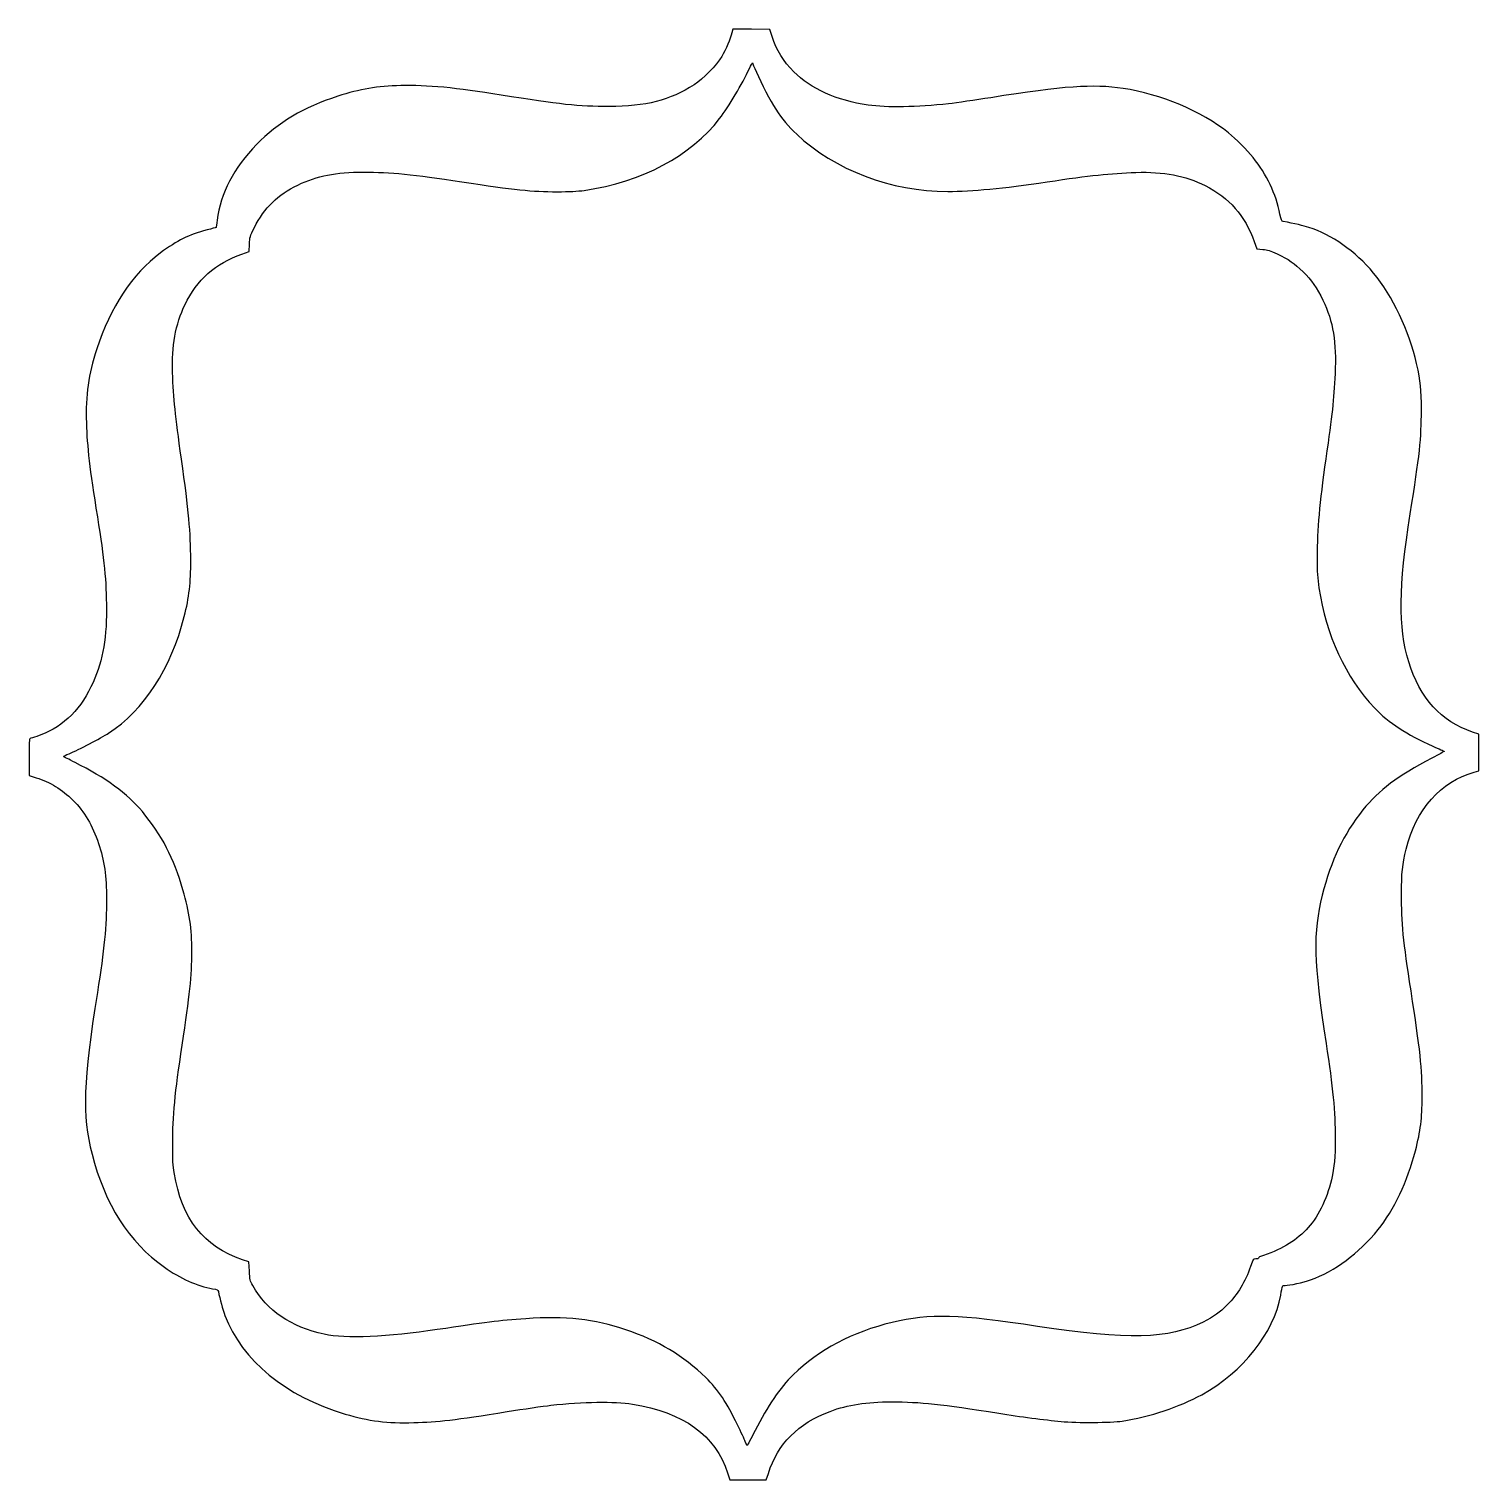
# Model space of a CAD drawing. Header units: centimetres. Extents: x -27.9 to 19.8, y -16.7 to 31.1.
import ezdxf

# ---------------------------------------------------------------- set-up
doc = ezdxf.new("R2010")
doc.units = ezdxf.units.CM
doc.header["$MEASUREMENT"] = 0
doc.layers.add('Layer 1', color=7, linetype='Continuous')

msp = doc.modelspace()

# ---------------------------------------------------------------- linework, layer by layer
at = {"layer": 'Layer 1'}
for points, knots in [([(-4.87723, -16.46169), (-5.25623, -15.24589), (-6.35297, -14.4509), (-8.00365, -14.19543), (-8.00365, -14.19543), (-8.60763, -14.10196), (-9.63531, -14.11758), (-10.68917, -14.23627), (-10.68917, -14.23627), (-10.94383, -14.26495), (-11.59272, -14.35884), (-12.13115, -14.44492), (-12.13115, -14.44492), (-13.85487, -14.7205), (-14.4047, -14.78555), (-15.20241, -14.80831), (-15.20241, -14.80831), (-16.06701, -14.83298), (-16.6873, -14.75486), (-17.45823, -14.52423), (-17.45823, -14.52423), (-19.42647, -13.93542), (-20.84569, -12.77182), (-21.4149, -11.28021), (-21.4149, -11.28021), (-21.48913, -11.08568), (-21.58473, -10.73597), (-21.63125, -10.48881), (-21.63125, -10.48881), (-21.6397, -10.44392), (-21.67407, -10.42807), (-21.82084, -10.4014), (-21.82084, -10.4014), (-22.33293, -10.30834), (-22.89051, -10.0587), (-23.40839, -9.69062), (-23.40839, -9.69062), (-24.57362, -8.86244), (-25.3709, -7.61507), (-25.78809, -5.9675), (-25.78809, -5.9675), (-26.11622, -4.67163), (-26.08054, -3.59301), (-25.61214, -0.64823), (-25.61214, -0.64823), (-25.38669, 0.76914), (-25.31048, 1.54693), (-25.31139, 2.42094), (-25.31139, 2.42094), (-25.31219, 3.18346), (-25.38449, 3.69044), (-25.57323, 4.257), (-25.57323, 4.257), (-25.76933, 4.84568), (-26.04204, 5.30565), (-26.41544, 5.67755), (-26.41544, 5.67755), (-26.77873, 6.03936), (-27.16572, 6.27665), (-27.62711, 6.42047), (-27.62711, 6.42047), (-27.62711, 6.42047), (-27.86063, 6.49327), (-27.86063, 6.49327), (-27.86063, 6.49327), (-27.86063, 6.49327), (-27.86063, 7.09715), (-27.86063, 7.09715), (-27.86063, 7.09715), (-27.86063, 7.55714), (-27.85274, 7.70349), (-27.82755, 7.71132), (-27.82755, 7.71132), (-27.80936, 7.71698), (-27.71114, 7.7474), (-27.60927, 7.77894), (-27.60927, 7.77894), (-26.84351, 8.01598), (-26.21278, 8.59037), (-25.82266, 9.40594), (-25.82266, 9.40594), (-25.45262, 10.17952), (-25.31112, 10.88985), (-25.31405, 11.95917), (-25.31405, 11.95917), (-25.31663, 12.9023), (-25.38302, 13.57956), (-25.61286, 15.00763), (-25.61286, 15.00763), (-25.86709, 16.58718), (-25.95172, 17.3122), (-25.97352, 18.0975), (-25.97352, 18.0975), (-25.99949, 19.03326), (-25.90935, 19.67736), (-25.63284, 20.53167), (-25.63284, 20.53167), (-25.18845, 21.90467), (-24.46134, 22.99986), (-23.53469, 23.69196), (-23.53469, 23.69196), (-22.97348, 24.11111), (-22.61677, 24.28742), (-22.00357, 24.44871), (-22.00357, 24.44871), (-21.8454, 24.49032), (-21.71212, 24.52823), (-21.70739, 24.53296), (-21.70739, 24.53296), (-21.70265, 24.53769), (-21.68588, 24.64539), (-21.67011, 24.77228), (-21.67011, 24.77228), (-21.56001, 25.65833), (-21.1312, 26.48186), (-20.37402, 27.26143), (-20.37402, 27.26143), (-19.66563, 27.99077), (-18.83191, 28.4867), (-17.70318, 28.85015), (-17.70318, 28.85015), (-16.95855, 29.08992), (-16.41603, 29.1816), (-15.62365, 29.20158), (-15.62365, 29.20158), (-14.78527, 29.22272), (-13.80009, 29.12972), (-12.32958, 28.89062), (-12.32958, 28.89062), (-10.40257, 28.57729), (-9.78369, 28.51137), (-8.77094, 28.51158), (-8.77094, 28.51158), (-7.57727, 28.51182), (-6.77033, 28.71927), (-5.97958, 29.22916), (-5.97958, 29.22916), (-5.67284, 29.42696), (-5.24051, 29.86894), (-5.07074, 30.1583), (-5.07074, 30.1583), (-4.93424, 30.39094), (-4.78512, 30.73715), (-4.73405, 30.93997), (-4.73405, 30.93997), (-4.73405, 30.93997), (-4.70306, 31.06304), (-4.70306, 31.06304), (-4.70306, 31.06304), (-4.70306, 31.06304), (-4.09469, 31.05595), (-4.09469, 31.05595), (-4.09469, 31.05595), (-4.09469, 31.05595), (-3.48632, 31.04885), (-3.48632, 31.04885), (-3.48632, 31.04885), (-3.48632, 31.04885), (-3.41182, 30.82022), (-3.41182, 30.82022), (-3.41182, 30.82022), (-3.26013, 30.35473), (-3.04651, 30.00569), (-2.70003, 29.65722), (-2.70003, 29.65722), (-2.13443, 29.08838), (-1.29455, 28.71216), (-0.25135, 28.56034), (-0.25135, 28.56034), (0.3662, 28.47047), (1.34997, 28.48645), (2.39448, 28.60332), (2.39448, 28.60332), (2.65642, 28.63262), (3.27948, 28.72193), (3.77906, 28.80178), (3.77906, 28.80178), (6.19396, 29.18775), (7.13711, 29.2536), (8.13773, 29.10607), (8.13773, 29.10607), (9.37089, 28.92427), (10.71483, 28.35676), (11.60834, 27.64055), (11.60834, 27.64055), (11.84434, 27.45138), (12.21241, 27.08194), (12.41431, 26.83159), (12.41431, 26.83159), (12.86104, 26.27766), (13.16469, 25.63681), (13.29657, 24.96963), (13.29657, 24.96963), (13.33538, 24.77324), (13.35097, 24.73609), (13.39824, 24.72728), (13.39824, 24.72728), (13.78814, 24.65454), (14.06857, 24.59099), (14.24506, 24.53538), (14.24506, 24.53538), (14.99561, 24.29886), (15.77364, 23.74926), (16.37332, 23.03198), (16.37332, 23.03198), (16.99421, 22.28932), (17.55551, 21.10895), (17.79145, 20.04977), (17.79145, 20.04977), (17.92999, 19.42781), (17.94931, 19.24004), (17.95019, 18.5076), (17.95019, 18.5076), (17.95127, 17.60378), (17.88904, 17.02669), (17.5836, 15.10771), (17.5836, 15.10771), (17.20059, 12.70147), (17.1866, 11.38045), (17.53204, 10.23938), (17.53204, 10.23938), (17.89218, 9.04973), (18.61558, 8.2498), (19.62547, 7.92447), (19.62547, 7.92447), (19.62547, 7.92447), (19.84375, 7.85416), (19.84375, 7.85416), (19.84375, 7.85416), (19.84375, 7.85416), (19.84375, 7.25109), (19.84375, 7.25109), (19.84375, 7.25109), (19.84375, 7.25109), (19.84375, 6.64802), (19.84375, 6.64802), (19.84375, 6.64802), (19.84375, 6.64802), (19.686, 6.60375), (19.686, 6.60375), (19.686, 6.60375), (18.5859, 6.29508), (17.77532, 5.37647), (17.45204, 4.07205), (17.45204, 4.07205), (17.32383, 3.55476), (17.29566, 3.29029), (17.29449, 2.59292), (17.29449, 2.59292), (17.29292, 1.6501), (17.35286, 1.04111), (17.60833, -0.59531), (17.60833, -0.59531), (17.90833, -2.51699), (17.97642, -3.16734), (17.97539, -4.10104), (17.97539, -4.10104), (17.97463, -4.79014), (17.92359, -5.19607), (17.75417, -5.86052), (17.75417, -5.86052), (17.50581, -6.83453), (17.03077, -7.83796), (16.52663, -8.45344), (16.52663, -8.45344), (15.87192, -9.25274), (15.10597, -9.82159), (14.30073, -10.10655), (14.30073, -10.10655), (14.05821, -10.19237), (13.60892, -10.29229), (13.46552, -10.29229), (13.46552, -10.29229), (13.37481, -10.29229), (13.38118, -10.27831), (13.32087, -10.60979), (13.32087, -10.60979), (13.09309, -11.86182), (12.0886, -13.12826), (10.72104, -13.88762), (10.72104, -13.88762), (10.0002, -14.28788), (9.01338, -14.61533), (8.10433, -14.75593), (8.10433, -14.75593), (7.74973, -14.81078), (6.61021, -14.81817), (6.09865, -14.76895), (6.09865, -14.76895), (5.54643, -14.71581), (4.74553, -14.61041), (4.04813, -14.49908), (4.04813, -14.49908), (2.13113, -14.19309), (1.48913, -14.12488), (0.51799, -14.12401), (0.51799, -14.12401), (-0.32191, -14.12325), (-0.9059, -14.21345), (-1.5017, -14.43596), (-1.5017, -14.43596), (-2.55697, -14.83007), (-3.23319, -15.50841), (-3.53626, -16.47693), (-3.53626, -16.47693), (-3.53626, -16.47693), (-3.60457, -16.69521), (-3.60457, -16.69521), (-3.60457, -16.69521), (-3.60457, -16.69521), (-4.2045, -16.69521), (-4.2045, -16.69521), (-4.2045, -16.69521), (-4.2045, -16.69521), (-4.80444, -16.69521), (-4.80444, -16.69521), (-4.80444, -16.69521), (-4.80444, -16.69521), (-4.87723, -16.46169), (-4.87723, -16.46169)], [0, 0, 0, 0, 0.01234568, 0.01234568, 0.01234568, 0.01234568, 0.02469136, 0.02469136, 0.02469136, 0.02469136, 0.03703704, 0.03703704, 0.03703704, 0.03703704, 0.04938272, 0.04938272, 0.04938272, 0.04938272, 0.0617284, 0.0617284, 0.0617284, 0.0617284, 0.07407407, 0.07407407, 0.07407407, 0.07407407, 0.08641975, 0.08641975, 0.08641975, 0.08641975, 0.09876543, 0.09876543, 0.09876543, 0.09876543, 0.11111111, 0.11111111, 0.11111111, 0.11111111, 0.12345679, 0.12345679, 0.12345679, 0.12345679, 0.13580247, 0.13580247, 0.13580247, 0.13580247, 0.14814815, 0.14814815, 0.14814815, 0.14814815, 0.16049383, 0.16049383, 0.16049383, 0.16049383, 0.17283951, 0.17283951, 0.17283951, 0.17283951, 0.18518519, 0.18518519, 0.18518519, 0.18518519, 0.19753086, 0.19753086, 0.19753086, 0.19753086, 0.20987654, 0.20987654, 0.20987654, 0.20987654, 0.22222222, 0.22222222, 0.22222222, 0.22222222, 0.2345679, 0.2345679, 0.2345679, 0.2345679, 0.24691358, 0.24691358, 0.24691358, 0.24691358, 0.25925926, 0.25925926, 0.25925926, 0.25925926, 0.27160494, 0.27160494, 0.27160494, 0.27160494, 0.28395062, 0.28395062, 0.28395062, 0.28395062, 0.2962963, 0.2962963, 0.2962963, 0.2962963, 0.30864198, 0.30864198, 0.30864198, 0.30864198, 0.32098765, 0.32098765, 0.32098765, 0.32098765, 0.33333333, 0.33333333, 0.33333333, 0.33333333, 0.34567901, 0.34567901, 0.34567901, 0.34567901, 0.35802469, 0.35802469, 0.35802469, 0.35802469, 0.37037037, 0.37037037, 0.37037037, 0.37037037, 0.38271605, 0.38271605, 0.38271605, 0.38271605, 0.39506173, 0.39506173, 0.39506173, 0.39506173, 0.40740741, 0.40740741, 0.40740741, 0.40740741, 0.41975309, 0.41975309, 0.41975309, 0.41975309, 0.43209877, 0.43209877, 0.43209877, 0.43209877, 0.44444444, 0.44444444, 0.44444444, 0.44444444, 0.45679012, 0.45679012, 0.45679012, 0.45679012, 0.4691358, 0.4691358, 0.4691358, 0.4691358, 0.48148148, 0.48148148, 0.48148148, 0.48148148, 0.49382716, 0.49382716, 0.49382716, 0.49382716, 0.50617284, 0.50617284, 0.50617284, 0.50617284, 0.51851852, 0.51851852, 0.51851852, 0.51851852, 0.5308642, 0.5308642, 0.5308642, 0.5308642, 0.54320988, 0.54320988, 0.54320988, 0.54320988, 0.55555556, 0.55555556, 0.55555556, 0.55555556, 0.56790123, 0.56790123, 0.56790123, 0.56790123, 0.58024691, 0.58024691, 0.58024691, 0.58024691, 0.59259259, 0.59259259, 0.59259259, 0.59259259, 0.60493827, 0.60493827, 0.60493827, 0.60493827, 0.61728395, 0.61728395, 0.61728395, 0.61728395, 0.62962963, 0.62962963, 0.62962963, 0.62962963, 0.64197531, 0.64197531, 0.64197531, 0.64197531, 0.65432099, 0.65432099, 0.65432099, 0.65432099, 0.66666667, 0.66666667, 0.66666667, 0.66666667, 0.67901235, 0.67901235, 0.67901235, 0.67901235, 0.69135802, 0.69135802, 0.69135802, 0.69135802, 0.7037037, 0.7037037, 0.7037037, 0.7037037, 0.71604938, 0.71604938, 0.71604938, 0.71604938, 0.72839506, 0.72839506, 0.72839506, 0.72839506, 0.74074074, 0.74074074, 0.74074074, 0.74074074, 0.75308642, 0.75308642, 0.75308642, 0.75308642, 0.7654321, 0.7654321, 0.7654321, 0.7654321, 0.77777778, 0.77777778, 0.77777778, 0.77777778, 0.79012346, 0.79012346, 0.79012346, 0.79012346, 0.80246914, 0.80246914, 0.80246914, 0.80246914, 0.81481481, 0.81481481, 0.81481481, 0.81481481, 0.82716049, 0.82716049, 0.82716049, 0.82716049, 0.83950617, 0.83950617, 0.83950617, 0.83950617, 0.85185185, 0.85185185, 0.85185185, 0.85185185, 0.86419753, 0.86419753, 0.86419753, 0.86419753, 0.87654321, 0.87654321, 0.87654321, 0.87654321, 0.88888889, 0.88888889, 0.88888889, 0.88888889, 0.90123457, 0.90123457, 0.90123457, 0.90123457, 0.91358025, 0.91358025, 0.91358025, 0.91358025, 0.92592593, 0.92592593, 0.92592593, 0.92592593, 0.9382716, 0.9382716, 0.9382716, 0.9382716, 0.95061728, 0.95061728, 0.95061728, 0.95061728, 0.96296296, 0.96296296, 0.96296296, 0.96296296, 0.97530864, 0.97530864, 0.97530864, 0.97530864, 1, 1, 1, 1]), ([(-3.9734, -15.07064), (-3.56103, -14.25816), (-3.15344, -13.66157), (-2.71778, -13.23278), (-2.71778, -13.23278), (-1.88175, -12.40993), (-0.76151, -11.8177), (0.5424, -11.50925), (0.5424, -11.50925), (1.79077, -11.21393), (2.72771, -11.23963), (5.32445, -11.64041), (5.32445, -11.64041), (8.27671, -12.09606), (9.64615, -12.05972), (10.76909, -11.49591), (10.76909, -11.49591), (11.12735, -11.31603), (11.30633, -11.1884), (11.56301, -10.92974), (11.56301, -10.92974), (11.90603, -10.5841), (12.15549, -10.173), (12.33115, -9.66391), (12.33115, -9.66391), (12.41522, -9.42026), (12.41599, -9.41917), (12.50488, -9.41917), (12.50488, -9.41917), (12.55399, -9.41917), (12.59417, -9.40689), (12.59417, -9.39188), (12.59417, -9.39188), (12.59417, -9.37687), (12.60905, -9.3596), (12.62724, -9.35351), (12.62724, -9.35351), (13.32524, -9.11956), (13.76661, -8.86234), (14.16153, -8.45939), (14.16153, -8.45939), (14.52216, -8.09141), (14.83515, -7.46816), (14.98829, -6.81302), (14.98829, -6.81302), (15.09016, -6.37724), (15.11777, -6.08379), (15.11525, -5.46365), (15.11525, -5.46365), (15.11154, -4.55505), (15.038, -3.79098), (14.81348, -2.32833), (14.81348, -2.32833), (14.40011, 0.36446), (14.3758, 1.30944), (14.68793, 2.55323), (14.68793, 2.55323), (14.97541, 3.69885), (15.39049, 4.56898), (16.02616, 5.35862), (16.02616, 5.35862), (16.55882, 6.02028), (17.15594, 6.46972), (18.29174, 7.06386), (18.29174, 7.06386), (18.52115, 7.18386), (18.70524, 7.28539), (18.70083, 7.28948), (18.70083, 7.28948), (18.69642, 7.29357), (18.52613, 7.37049), (18.3224, 7.46043), (18.3224, 7.46043), (17.47186, 7.8359), (16.87039, 8.23029), (16.41234, 8.71288), (16.41234, 8.71288), (15.45312, 9.72349), (14.80888, 11.11321), (14.57627, 12.67354), (14.57627, 12.67354), (14.53024, 12.98238), (14.51904, 13.17843), (14.51888, 13.67896), (14.51888, 13.67896), (14.51858, 14.61542), (14.5888, 15.40884), (14.80574, 16.9201), (14.80574, 16.9201), (15.01714, 18.39275), (15.06439, 18.8294), (15.10882, 19.72101), (15.10882, 19.72101), (15.16001, 20.74804), (15.04679, 21.43372), (14.70886, 22.14335), (14.70886, 22.14335), (14.52205, 22.53564), (14.32721, 22.81418), (14.05826, 23.07345), (14.05826, 23.07345), (13.7726, 23.34882), (13.57305, 23.48674), (13.20615, 23.66238), (13.20615, 23.66238), (12.97092, 23.77499), (12.89303, 23.79937), (12.73015, 23.81137), (12.73015, 23.81137), (12.73015, 23.81137), (12.53539, 23.82573), (12.53539, 23.82573), (12.53539, 23.82573), (12.53539, 23.82573), (12.45044, 24.06385), (12.45044, 24.06385), (12.45044, 24.06385), (12.14262, 24.92664), (11.63251, 25.50911), (10.83429, 25.90928), (10.83429, 25.90928), (10.17443, 26.24008), (9.47006, 26.37417), (8.55927, 26.34236), (8.55927, 26.34236), (7.70173, 26.3124), (7.07009, 26.24544), (5.63862, 26.0327), (5.63862, 26.0327), (4.16654, 25.81393), (3.17141, 25.71812), (2.36802, 25.71782), (2.36802, 25.71782), (0.50943, 25.71712), (-1.36786, 26.42679), (-2.60242, 27.59679), (-2.60242, 27.59679), (-2.88018, 27.86003), (-3.08554, 28.10608), (-3.29256, 28.4237), (-3.29256, 28.4237), (-3.47986, 28.71106), (-3.76649, 29.26044), (-3.93055, 29.64656), (-3.93055, 29.64656), (-3.99857, 29.80664), (-4.05793, 29.94169), (-4.06246, 29.94669), (-4.06246, 29.94669), (-4.06699, 29.95168), (-4.11128, 29.86794), (-4.16087, 29.7606), (-4.16087, 29.7606), (-4.38904, 29.26677), (-4.83858, 28.51186), (-5.14131, 28.11419), (-5.14131, 28.11419), (-6.07023, 26.8939), (-7.70172, 26.02829), (-9.59115, 25.75325), (-9.59115, 25.75325), (-9.81897, 25.72009), (-10.07306, 25.70719), (-10.49073, 25.70758), (-10.49073, 25.70758), (-11.31812, 25.70836), (-11.87035, 25.76594), (-13.62604, 26.03452), (-13.62604, 26.03452), (-15.23356, 26.28042), (-15.9557, 26.3513), (-16.86162, 26.35209), (-16.86162, 26.35209), (-17.77576, 26.35289), (-18.36274, 26.23748), (-19.01674, 25.92839), (-19.01674, 25.92839), (-19.67204, 25.61868), (-20.11957, 25.18017), (-20.44604, 24.52791), (-20.44604, 24.52791), (-20.59299, 24.23431), (-20.5981, 24.21694), (-20.6069, 23.98135), (-20.6069, 23.98135), (-20.6069, 23.98135), (-20.61598, 23.73803), (-20.61598, 23.73803), (-20.61598, 23.73803), (-20.61598, 23.73803), (-20.85825, 23.65445), (-20.85825, 23.65445), (-20.85825, 23.65445), (-21.71992, 23.35718), (-22.34486, 22.80276), (-22.7285, 21.99527), (-22.7285, 21.99527), (-23.0406, 21.33836), (-23.17476, 20.61036), (-23.13962, 19.76438), (-23.13962, 19.76438), (-23.10131, 18.84198), (-23.0559, 18.40052), (-22.84571, 16.90688), (-22.84571, 16.90688), (-22.60307, 15.18266), (-22.54166, 14.51413), (-22.53949, 13.57313), (-22.53949, 13.57313), (-22.53777, 12.82406), (-22.5899, 12.37535), (-22.75466, 11.72104), (-22.75466, 11.72104), (-23.18027, 10.03092), (-24.08453, 8.63645), (-25.24125, 7.88644), (-25.24125, 7.88644), (-25.49745, 7.72032), (-26.22164, 7.34447), (-26.54432, 7.21015), (-26.54432, 7.21015), (-26.64255, 7.16926), (-26.7224, 7.12867), (-26.72177, 7.11994), (-26.72177, 7.11994), (-26.72113, 7.11121), (-26.55241, 7.02072), (-26.34682, 6.91885), (-26.34682, 6.91885), (-25.35114, 6.42551), (-24.61362, 5.88805), (-24.1321, 5.3049), (-24.1321, 5.3049), (-23.48998, 4.52724), (-23.09906, 3.77319), (-22.79494, 2.72559), (-22.79494, 2.72559), (-22.58142, 1.99013), (-22.50431, 1.45248), (-22.50459, 0.70115), (-22.50459, 0.70115), (-22.50488, -0.11773), (-22.56715, -0.72764), (-22.81929, -2.38125), (-22.81929, -2.38125), (-23.06389, -3.98546), (-23.13222, -4.69644), (-23.13334, -5.64885), (-23.13334, -5.64885), (-23.13394, -6.15318), (-23.12343, -6.37316), (-23.08911, -6.5749), (-23.08911, -6.5749), (-22.82821, -8.10852), (-22.1211, -9.00913), (-20.83594, -9.44467), (-20.83594, -9.44467), (-20.83594, -9.44467), (-20.62427, -9.5164), (-20.62427, -9.5164), (-20.62427, -9.5164), (-20.62427, -9.5164), (-20.61104, -9.81836), (-20.61104, -9.81836), (-20.61104, -9.81836), (-20.59835, -10.10799), (-20.5937, -10.12762), (-20.4971, -10.29926), (-20.4971, -10.29926), (-20.0353, -11.1198), (-19.24217, -11.6599), (-18.15042, -11.89728), (-18.15042, -11.89728), (-17.44051, -12.05164), (-16.058, -11.99576), (-14.43302, -11.74702), (-14.43302, -11.74702), (-12.85513, -11.50549), (-12.40526, -11.45013), (-11.5143, -11.38782), (-11.5143, -11.38782), (-10.2042, -11.2962), (-9.27938, -11.39849), (-8.22098, -11.75208), (-8.22098, -11.75208), (-7.17621, -12.10112), (-6.31555, -12.61697), (-5.59594, -13.32545), (-5.59594, -13.32545), (-5.18638, -13.72868), (-4.89661, -14.16001), (-4.54971, -14.88281), (-4.54971, -14.88281), (-4.43797, -15.11565), (-4.32405, -15.36266), (-4.29655, -15.43173), (-4.29655, -15.43173), (-4.26906, -15.50079), (-4.24061, -15.55717), (-4.23333, -15.55701), (-4.23333, -15.55701), (-4.22606, -15.55685), (-4.10909, -15.33798), (-3.9734, -15.07064)], [0, 0, 0, 0, 0.01298701, 0.01298701, 0.01298701, 0.01298701, 0.02597403, 0.02597403, 0.02597403, 0.02597403, 0.03896104, 0.03896104, 0.03896104, 0.03896104, 0.05194805, 0.05194805, 0.05194805, 0.05194805, 0.06493506, 0.06493506, 0.06493506, 0.06493506, 0.07792208, 0.07792208, 0.07792208, 0.07792208, 0.09090909, 0.09090909, 0.09090909, 0.09090909, 0.1038961, 0.1038961, 0.1038961, 0.1038961, 0.11688312, 0.11688312, 0.11688312, 0.11688312, 0.12987013, 0.12987013, 0.12987013, 0.12987013, 0.14285714, 0.14285714, 0.14285714, 0.14285714, 0.15584416, 0.15584416, 0.15584416, 0.15584416, 0.16883117, 0.16883117, 0.16883117, 0.16883117, 0.18181818, 0.18181818, 0.18181818, 0.18181818, 0.19480519, 0.19480519, 0.19480519, 0.19480519, 0.20779221, 0.20779221, 0.20779221, 0.20779221, 0.22077922, 0.22077922, 0.22077922, 0.22077922, 0.23376623, 0.23376623, 0.23376623, 0.23376623, 0.24675325, 0.24675325, 0.24675325, 0.24675325, 0.25974026, 0.25974026, 0.25974026, 0.25974026, 0.27272727, 0.27272727, 0.27272727, 0.27272727, 0.28571429, 0.28571429, 0.28571429, 0.28571429, 0.2987013, 0.2987013, 0.2987013, 0.2987013, 0.31168831, 0.31168831, 0.31168831, 0.31168831, 0.32467532, 0.32467532, 0.32467532, 0.32467532, 0.33766234, 0.33766234, 0.33766234, 0.33766234, 0.35064935, 0.35064935, 0.35064935, 0.35064935, 0.36363636, 0.36363636, 0.36363636, 0.36363636, 0.37662338, 0.37662338, 0.37662338, 0.37662338, 0.38961039, 0.38961039, 0.38961039, 0.38961039, 0.4025974, 0.4025974, 0.4025974, 0.4025974, 0.41558442, 0.41558442, 0.41558442, 0.41558442, 0.42857143, 0.42857143, 0.42857143, 0.42857143, 0.44155844, 0.44155844, 0.44155844, 0.44155844, 0.45454545, 0.45454545, 0.45454545, 0.45454545, 0.46753247, 0.46753247, 0.46753247, 0.46753247, 0.48051948, 0.48051948, 0.48051948, 0.48051948, 0.49350649, 0.49350649, 0.49350649, 0.49350649, 0.50649351, 0.50649351, 0.50649351, 0.50649351, 0.51948052, 0.51948052, 0.51948052, 0.51948052, 0.53246753, 0.53246753, 0.53246753, 0.53246753, 0.54545455, 0.54545455, 0.54545455, 0.54545455, 0.55844156, 0.55844156, 0.55844156, 0.55844156, 0.57142857, 0.57142857, 0.57142857, 0.57142857, 0.58441558, 0.58441558, 0.58441558, 0.58441558, 0.5974026, 0.5974026, 0.5974026, 0.5974026, 0.61038961, 0.61038961, 0.61038961, 0.61038961, 0.62337662, 0.62337662, 0.62337662, 0.62337662, 0.63636364, 0.63636364, 0.63636364, 0.63636364, 0.64935065, 0.64935065, 0.64935065, 0.64935065, 0.66233766, 0.66233766, 0.66233766, 0.66233766, 0.67532468, 0.67532468, 0.67532468, 0.67532468, 0.68831169, 0.68831169, 0.68831169, 0.68831169, 0.7012987, 0.7012987, 0.7012987, 0.7012987, 0.71428571, 0.71428571, 0.71428571, 0.71428571, 0.72727273, 0.72727273, 0.72727273, 0.72727273, 0.74025974, 0.74025974, 0.74025974, 0.74025974, 0.75324675, 0.75324675, 0.75324675, 0.75324675, 0.76623377, 0.76623377, 0.76623377, 0.76623377, 0.77922078, 0.77922078, 0.77922078, 0.77922078, 0.79220779, 0.79220779, 0.79220779, 0.79220779, 0.80519481, 0.80519481, 0.80519481, 0.80519481, 0.81818182, 0.81818182, 0.81818182, 0.81818182, 0.83116883, 0.83116883, 0.83116883, 0.83116883, 0.84415584, 0.84415584, 0.84415584, 0.84415584, 0.85714286, 0.85714286, 0.85714286, 0.85714286, 0.87012987, 0.87012987, 0.87012987, 0.87012987, 0.88311688, 0.88311688, 0.88311688, 0.88311688, 0.8961039, 0.8961039, 0.8961039, 0.8961039, 0.90909091, 0.90909091, 0.90909091, 0.90909091, 0.92207792, 0.92207792, 0.92207792, 0.92207792, 0.93506494, 0.93506494, 0.93506494, 0.93506494, 0.94805195, 0.94805195, 0.94805195, 0.94805195, 0.96103896, 0.96103896, 0.96103896, 0.96103896, 0.97402597, 0.97402597, 0.97402597, 0.97402597, 1, 1, 1, 1])]:
    msp.add_open_spline(points, degree=3, knots=knots, dxfattribs=at)

doc.saveas('drawing.dxf')
